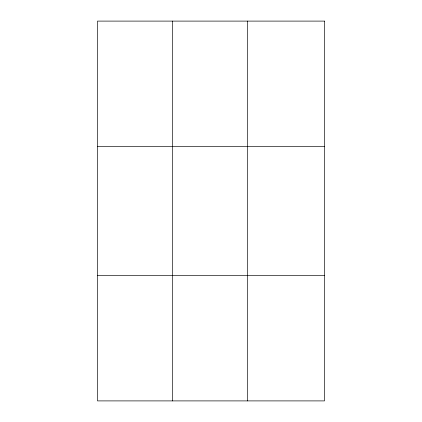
<?xml version="1.0" encoding="UTF-8"?>
<svg xmlns="http://www.w3.org/2000/svg" width="422" height="422" viewBox="0 0 422 422"><rect width="100%" height="100%" fill="white"/><g stroke="black" fill="none" stroke-linecap="round" stroke-linejoin="round"><path stroke-width="0.63" d="M172.413 400.9L172.413 21.1M247.318 400.9L247.318 21.1M97.508 146.434L324.492 146.434M97.508 275.566L324.492 275.566M324.492 21.1L324.492 400.9L97.508 400.9L97.508 21.1L324.492 21.1"/></g></svg>
